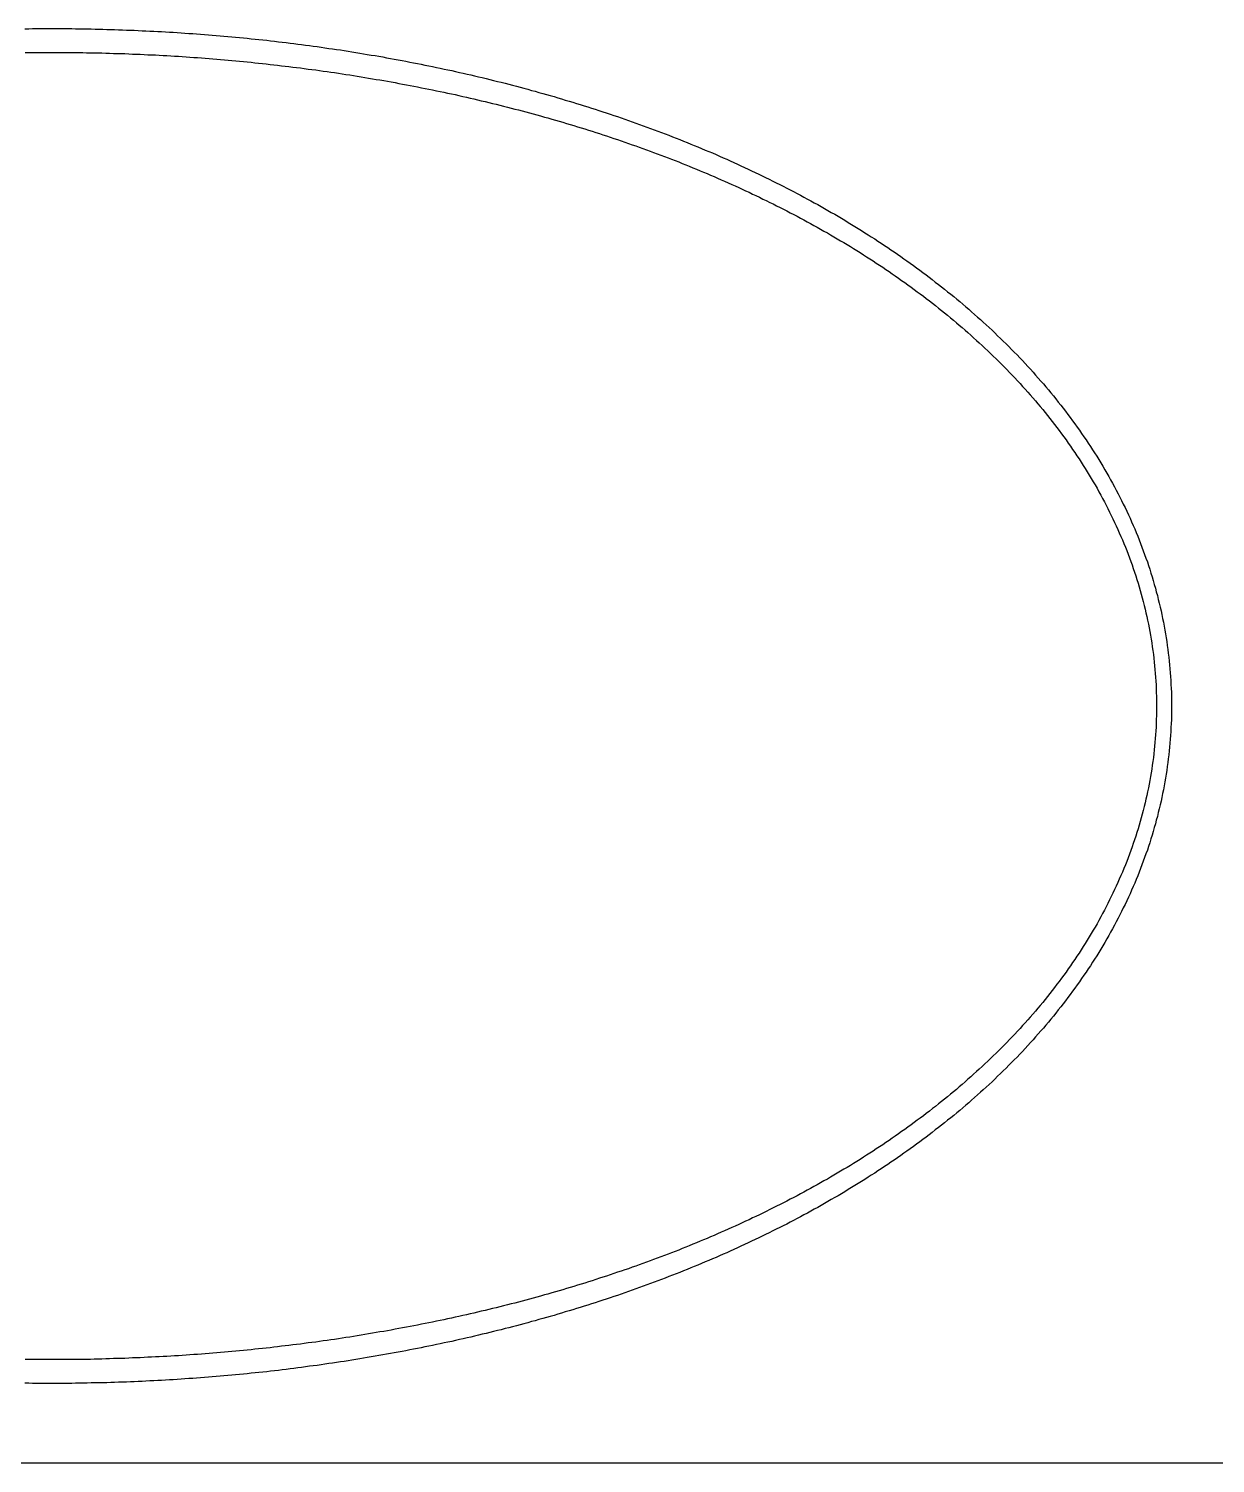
# Model space of a CAD drawing. Header units: millimetres. Extents: x 2213 to 82676, y 1050 to 28650.
# Drawn here: x 32483.15 to 32492, y 3425.64 to 3436.33 of the extents above; entities that cross this region are included whole.
import ezdxf

# ---------------------------------------------------------------- set-up
doc = ezdxf.new("R2010")
doc.units = ezdxf.units.MM
doc.header["$LTSCALE"] = 200
doc.linetypes.add('DASHED', pattern=[0.75, 0.5, -0.25])
doc.layers.add('A-FIX', color=5, linetype='Continuous')

# ---------------------------------------------------------------- blocks, each defined once
blk = doc.blocks.new('대변기 정면도')
at = {"linetype": 'Continuous'}
blk.add_line((14963.063, 31238.433), (15004.861, 31238.433), dxfattribs=at)
at = {"linetype": 'DASHED'}
for points in [[(14983.962, 31249.129), (14983.933, 31249.129), (14983.904, 31249.129), (14983.874, 31249.129), (14983.845, 31249.129), (14983.816, 31249.129), (14983.787, 31249.128), (14983.758, 31249.128), (14983.729, 31249.128), (14983.7, 31249.127), (14983.67, 31249.127), (14983.641, 31249.126), (14983.612, 31249.125), (14983.583, 31249.125), (14983.554, 31249.124), (14983.525, 31249.123), (14983.496, 31249.122), (14983.467, 31249.121), (14983.437, 31249.12), (14983.408, 31249.119), (14983.379, 31249.118), (14983.35, 31249.117), (14983.321, 31249.115), (14983.292, 31249.114), (14983.263, 31249.113), (14983.234, 31249.111), (14983.205, 31249.11), (14983.175, 31249.108), (14983.146, 31249.107), (14983.117, 31249.105), (14983.088, 31249.103), (14983.059, 31249.102), (14983.03, 31249.1), (14983.001, 31249.098), (14982.972, 31249.096), (14982.943, 31249.094), (14982.914, 31249.092), (14982.885, 31249.09), (14982.855, 31249.088), (14982.826, 31249.085), (14982.797, 31249.083), (14982.768, 31249.081), (14982.739, 31249.078), (14982.71, 31249.076), (14982.681, 31249.073), (14982.652, 31249.071), (14982.623, 31249.068), (14982.594, 31249.065), (14982.565, 31249.063), (14982.536, 31249.06), (14982.507, 31249.057), (14982.478, 31249.054), (14982.449, 31249.051), (14982.42, 31249.048), (14982.391, 31249.045), (14982.362, 31249.042), (14982.333, 31249.038), (14982.304, 31249.035), (14982.275, 31249.032), (14982.246, 31249.028), (14982.217, 31249.025), (14982.188, 31249.021), (14982.16, 31249.018), (14982.131, 31249.014), (14982.102, 31249.01), (14982.073, 31249.006), (14982.044, 31249.003), (14982.015, 31248.999), (14981.986, 31248.995), (14981.957, 31248.991), (14981.928, 31248.987), (14981.9, 31248.982), (14981.871, 31248.978), (14981.842, 31248.974), (14981.813, 31248.97), (14981.784, 31248.965), (14981.756, 31248.961), (14981.727, 31248.956), (14981.698, 31248.952), (14981.669, 31248.947), (14981.64, 31248.942), (14981.612, 31248.937), (14981.583, 31248.932), (14981.554, 31248.928), (14981.525, 31248.923), (14981.497, 31248.918), (14981.468, 31248.912), (14981.439, 31248.907), (14981.411, 31248.902), (14981.382, 31248.897), (14981.353, 31248.891), (14981.325, 31248.886), (14981.296, 31248.88), (14981.268, 31248.875), (14981.239, 31248.869), (14981.21, 31248.864), (14981.182, 31248.858), (14981.153, 31248.852), (14981.125, 31248.846), (14981.096, 31248.84), (14981.068, 31248.834), (14981.039, 31248.828), (14981.011, 31248.822), (14980.982, 31248.816), (14980.954, 31248.809), (14980.925, 31248.803), (14980.897, 31248.797), (14980.868, 31248.79), (14980.84, 31248.784), (14980.812, 31248.777), (14980.783, 31248.77), (14980.755, 31248.764), (14980.727, 31248.757), (14980.698, 31248.75), (14980.67, 31248.743), (14980.642, 31248.736), (14980.613, 31248.729), (14980.585, 31248.722), (14980.557, 31248.714), (14980.529, 31248.707), (14980.5, 31248.7), (14980.472, 31248.692), (14980.444, 31248.685), (14980.416, 31248.677), (14980.388, 31248.669), (14980.36, 31248.662), (14980.332, 31248.654), (14980.304, 31248.646), (14980.276, 31248.638), (14980.248, 31248.63), (14980.22, 31248.622), (14980.192, 31248.614), (14980.164, 31248.605), (14980.136, 31248.597), (14980.108, 31248.589), (14980.08, 31248.58), (14980.052, 31248.572), (14980.024, 31248.563), (14979.996, 31248.554), (14979.968, 31248.546), (14979.941, 31248.537), (14979.913, 31248.528), (14979.885, 31248.519), (14979.857, 31248.51), (14979.83, 31248.501), (14979.802, 31248.492), (14979.774, 31248.482), (14979.747, 31248.473), (14979.719, 31248.463), (14979.692, 31248.454), (14979.664, 31248.444), (14979.637, 31248.435), (14979.609, 31248.425), (14979.582, 31248.415), (14979.554, 31248.405), (14979.527, 31248.395), (14979.5, 31248.385), (14979.472, 31248.375), (14979.445, 31248.365), (14979.418, 31248.354), (14979.39, 31248.344), (14979.363, 31248.334), (14979.336, 31248.323), (14979.309, 31248.312), (14979.282, 31248.302), (14979.255, 31248.291), (14979.228, 31248.28), (14979.201, 31248.269), (14979.174, 31248.258), (14979.147, 31248.247), (14979.12, 31248.236), (14979.093, 31248.224), (14979.066, 31248.213), (14979.039, 31248.202), (14979.012, 31248.19), (14978.986, 31248.178), (14978.959, 31248.167), (14978.932, 31248.155), (14978.906, 31248.143), (14978.879, 31248.131), (14978.853, 31248.119), (14978.826, 31248.107), (14978.8, 31248.095), (14978.773, 31248.082), (14978.747, 31248.07), (14978.72, 31248.057), (14978.694, 31248.045), (14978.668, 31248.032), (14978.642, 31248.019), (14978.616, 31248.006), (14978.589, 31247.993), (14978.563, 31247.98), (14978.537, 31247.967), (14978.511, 31247.954), (14978.485, 31247.941), (14978.459, 31247.927), (14978.434, 31247.914), (14978.408, 31247.9), (14978.382, 31247.887), (14978.356, 31247.873), (14978.331, 31247.859), (14978.305, 31247.845), (14978.279, 31247.831), (14978.254, 31247.817), (14978.229, 31247.803), (14978.203, 31247.788), (14978.178, 31247.774), (14978.153, 31247.759), (14978.127, 31247.745), (14978.102, 31247.73), (14978.077, 31247.715), (14978.052, 31247.7), (14978.027, 31247.685), (14978.002, 31247.67), (14977.977, 31247.655), (14977.952, 31247.639), (14977.928, 31247.624), (14977.903, 31247.608), (14977.878, 31247.593), (14977.854, 31247.577), (14977.829, 31247.561), (14977.805, 31247.545), (14977.78, 31247.529), (14977.756, 31247.513), (14977.732, 31247.497), (14977.708, 31247.481), (14977.683, 31247.464), (14977.659, 31247.447), (14977.635, 31247.431), (14977.612, 31247.414), (14977.588, 31247.397), (14977.564, 31247.38), (14977.54, 31247.363), (14977.517, 31247.346), (14977.493, 31247.329), (14977.47, 31247.311), (14977.446, 31247.294), (14977.423, 31247.276), (14977.4, 31247.258), (14977.377, 31247.24), (14977.354, 31247.222), (14977.331, 31247.204), (14977.308, 31247.186), (14977.285, 31247.168), (14977.262, 31247.15), (14977.24, 31247.131), (14977.217, 31247.112), (14977.195, 31247.094), (14977.172, 31247.075), (14977.15, 31247.056), (14977.128, 31247.037), (14977.106, 31247.018), (14977.084, 31246.998), (14977.062, 31246.979), (14977.04, 31246.96), (14977.019, 31246.94), (14976.997, 31246.92), (14976.976, 31246.9), (14976.954, 31246.881), (14976.933, 31246.86), (14976.912, 31246.84), (14976.891, 31246.82), (14976.87, 31246.8), (14976.849, 31246.779), (14976.829, 31246.759), (14976.808, 31246.738), (14976.788, 31246.717), (14976.767, 31246.696), (14976.747, 31246.675), (14976.727, 31246.654), (14976.707, 31246.633), (14976.687, 31246.611), (14976.668, 31246.59), (14976.648, 31246.568), (14976.629, 31246.546), (14976.609, 31246.524), (14976.59, 31246.502), (14976.571, 31246.48), (14976.552, 31246.458), (14976.533, 31246.436), (14976.515, 31246.413), (14976.496, 31246.391), (14976.478, 31246.368), (14976.46, 31246.345), (14976.442, 31246.323), (14976.424, 31246.3), (14976.406, 31246.276), (14976.388, 31246.253), (14976.371, 31246.23), (14976.353, 31246.206), (14976.336, 31246.183), (14976.319, 31246.159), (14976.302, 31246.135), (14976.286, 31246.111), (14976.269, 31246.087), (14976.253, 31246.063), (14976.237, 31246.039), (14976.221, 31246.015), (14976.205, 31245.99), (14976.189, 31245.966), (14976.173, 31245.941), (14976.158, 31245.916), (14976.143, 31245.891), (14976.128, 31245.866), (14976.113, 31245.841), (14976.098, 31245.816), (14976.084, 31245.791), (14976.07, 31245.765), (14976.055, 31245.74), (14976.042, 31245.714), (14976.028, 31245.688), (14976.014, 31245.662), (14976.001, 31245.637), (14975.988, 31245.61), (14975.975, 31245.584), (14975.962, 31245.558), (14975.95, 31245.532), (14975.937, 31245.505), (14975.925, 31245.479), (14975.913, 31245.452), (14975.902, 31245.425), (14975.89, 31245.399), (14975.879, 31245.372), (14975.868, 31245.345), (14975.857, 31245.318), (14975.846, 31245.29), (14975.836, 31245.263), (14975.826, 31245.236), (14975.816, 31245.208), (14975.806, 31245.181), (14975.796, 31245.153), (14975.787, 31245.126), (14975.778, 31245.098), (14975.769, 31245.07), (14975.761, 31245.042), (14975.752, 31245.014), (14975.744, 31244.986), (14975.736, 31244.958), (14975.729, 31244.93), (14975.721, 31244.902), (14975.714, 31244.874), (14975.707, 31244.845), (14975.7, 31244.817), (14975.694, 31244.788), (14975.688, 31244.76), (14975.682, 31244.731), (14975.676, 31244.703), (14975.671, 31244.674), (14975.665, 31244.645), (14975.661, 31244.617), (14975.656, 31244.588), (14975.651, 31244.559), (14975.647, 31244.53), (14975.643, 31244.501), (14975.64, 31244.472), (14975.636, 31244.443), (14975.633, 31244.414), (14975.63, 31244.385), (14975.628, 31244.356), (14975.625, 31244.327), (14975.623, 31244.298), (14975.621, 31244.269), (14975.62, 31244.24), (14975.618, 31244.21), (14975.617, 31244.181), (14975.617, 31244.152), (14975.616, 31244.123), (14975.616, 31244.094), (14975.616, 31244.064), (14975.616, 31244.035), (14975.617, 31244.006), (14975.617, 31243.977), (14975.618, 31243.948), (14975.62, 31243.919), (14975.621, 31243.889), (14975.623, 31243.86), (14975.625, 31243.831), (14975.628, 31243.802), (14975.63, 31243.773), (14975.633, 31243.744), (14975.636, 31243.715), (14975.64, 31243.686), (14975.643, 31243.657), (14975.647, 31243.628), (14975.651, 31243.599), (14975.656, 31243.57), (14975.661, 31243.542), (14975.665, 31243.513), (14975.671, 31243.484), (14975.676, 31243.455), (14975.682, 31243.427), (14975.688, 31243.398), (14975.694, 31243.37), (14975.7, 31243.341), (14975.707, 31243.313), (14975.714, 31243.285), (14975.721, 31243.256), (14975.729, 31243.228), (14975.736, 31243.2), (14975.744, 31243.172), (14975.752, 31243.144), (14975.761, 31243.116), (14975.769, 31243.088), (14975.778, 31243.06), (14975.787, 31243.032), (14975.796, 31243.005), (14975.806, 31242.977), (14975.816, 31242.95), (14975.826, 31242.922), (14975.836, 31242.895), (14975.846, 31242.868), (14975.857, 31242.84), (14975.868, 31242.813), (14975.879, 31242.786), (14975.89, 31242.759), (14975.902, 31242.733), (14975.913, 31242.706), (14975.925, 31242.679), (14975.937, 31242.653), (14975.95, 31242.626), (14975.962, 31242.6), (14975.975, 31242.574), (14975.988, 31242.548), (14976.001, 31242.522), (14976.014, 31242.496), (14976.028, 31242.47), (14976.042, 31242.444), (14976.055, 31242.418), (14976.07, 31242.393), (14976.084, 31242.367), (14976.098, 31242.342), (14976.113, 31242.317), (14976.128, 31242.292), (14976.143, 31242.267), (14976.158, 31242.242), (14976.173, 31242.217), (14976.189, 31242.192), (14976.205, 31242.168), (14976.221, 31242.143), (14976.237, 31242.119), (14976.253, 31242.095), (14976.269, 31242.071), (14976.286, 31242.047), (14976.302, 31242.023), (14976.319, 31241.999), (14976.336, 31241.975), (14976.353, 31241.952), (14976.371, 31241.928), (14976.388, 31241.905), (14976.406, 31241.882), (14976.424, 31241.859), (14976.442, 31241.836), (14976.46, 31241.813), (14976.478, 31241.79), (14976.496, 31241.767), (14976.515, 31241.745), (14976.533, 31241.722), (14976.552, 31241.7), (14976.571, 31241.678), (14976.59, 31241.656), (14976.609, 31241.634), (14976.629, 31241.612), (14976.648, 31241.59), (14976.668, 31241.569), (14976.687, 31241.547), (14976.707, 31241.526), (14976.727, 31241.504), (14976.747, 31241.483), (14976.767, 31241.462), (14976.788, 31241.441), (14976.808, 31241.42), (14976.829, 31241.4), (14976.849, 31241.379), (14976.87, 31241.358), (14976.891, 31241.338), (14976.912, 31241.318), (14976.933, 31241.298), (14976.954, 31241.278), (14976.976, 31241.258), (14976.997, 31241.238), (14977.019, 31241.218), (14977.04, 31241.199), (14977.062, 31241.179), (14977.084, 31241.16), (14977.106, 31241.14), (14977.128, 31241.121), (14977.15, 31241.102), (14977.172, 31241.083), (14977.195, 31241.064), (14977.217, 31241.046), (14977.24, 31241.027), (14977.262, 31241.009), (14977.285, 31240.99), (14977.308, 31240.972), (14977.331, 31240.954), (14977.354, 31240.936), (14977.377, 31240.918), (14977.4, 31240.9), (14977.423, 31240.882), (14977.446, 31240.864), (14977.47, 31240.847), (14977.493, 31240.83), (14977.517, 31240.812), (14977.54, 31240.795), (14977.564, 31240.778), (14977.588, 31240.761), (14977.612, 31240.744), (14977.635, 31240.727), (14977.659, 31240.711), (14977.683, 31240.694), (14977.708, 31240.678), (14977.732, 31240.661), (14977.756, 31240.645), (14977.78, 31240.629), (14977.805, 31240.613), (14977.829, 31240.597), (14977.854, 31240.581), (14977.878, 31240.565), (14977.903, 31240.55), (14977.928, 31240.534), (14977.952, 31240.519), (14977.977, 31240.503), (14978.002, 31240.488), (14978.027, 31240.473), (14978.052, 31240.458), (14978.077, 31240.443), (14978.102, 31240.428), (14978.127, 31240.414), (14978.153, 31240.399), (14978.178, 31240.384), (14978.203, 31240.37), (14978.229, 31240.356), (14978.254, 31240.341), (14978.279, 31240.327), (14978.305, 31240.313), (14978.331, 31240.299), (14978.356, 31240.285), (14978.382, 31240.271), (14978.408, 31240.258), (14978.434, 31240.244), (14978.459, 31240.231), (14978.485, 31240.217), (14978.511, 31240.204), (14978.537, 31240.191), (14978.563, 31240.178), (14978.589, 31240.165), (14978.616, 31240.152), (14978.642, 31240.139), (14978.668, 31240.126), (14978.694, 31240.113), (14978.72, 31240.101), (14978.747, 31240.088), (14978.773, 31240.076), (14978.8, 31240.064), (14978.826, 31240.051), (14978.853, 31240.039), (14978.879, 31240.027), (14978.906, 31240.015), (14978.932, 31240.003), (14978.959, 31239.991), (14978.986, 31239.98), (14979.012, 31239.968), (14979.039, 31239.957), (14979.066, 31239.945), (14979.093, 31239.934), (14979.12, 31239.922), (14979.147, 31239.911), (14979.174, 31239.9), (14979.201, 31239.889), (14979.228, 31239.878), (14979.255, 31239.867), (14979.282, 31239.856), (14979.309, 31239.846), (14979.336, 31239.835), (14979.363, 31239.825), (14979.39, 31239.814), (14979.418, 31239.804), (14979.445, 31239.793), (14979.472, 31239.783), (14979.5, 31239.773), (14979.527, 31239.763), (14979.554, 31239.753), (14979.582, 31239.743), (14979.609, 31239.733), (14979.637, 31239.723), (14979.664, 31239.714), (14979.692, 31239.704), (14979.719, 31239.695), (14979.747, 31239.685), (14979.774, 31239.676), (14979.802, 31239.667), (14979.83, 31239.657), (14979.857, 31239.648), (14979.885, 31239.639), (14979.913, 31239.63), (14979.941, 31239.621), (14979.968, 31239.612), (14979.996, 31239.604), (14980.024, 31239.595), (14980.052, 31239.586), (14980.08, 31239.578), (14980.108, 31239.569), (14980.136, 31239.561), (14980.164, 31239.553), (14980.192, 31239.544), (14980.22, 31239.536), (14980.248, 31239.528), (14980.276, 31239.52), (14980.304, 31239.512), (14980.332, 31239.504), (14980.36, 31239.496), (14980.388, 31239.489), (14980.416, 31239.481), (14980.444, 31239.473), (14980.472, 31239.466), (14980.5, 31239.458), (14980.529, 31239.451), (14980.557, 31239.444), (14980.585, 31239.437), (14980.613, 31239.429), (14980.642, 31239.422), (14980.67, 31239.415), (14980.698, 31239.408), (14980.727, 31239.401), (14980.755, 31239.395), (14980.783, 31239.388), (14980.812, 31239.381), (14980.84, 31239.374), (14980.868, 31239.368), (14980.897, 31239.361), (14980.925, 31239.355), (14980.954, 31239.349), (14980.982, 31239.342), (14981.011, 31239.336), (14981.039, 31239.33), (14981.068, 31239.324), (14981.096, 31239.318), (14981.125, 31239.312), (14981.153, 31239.306), (14981.182, 31239.3), (14981.21, 31239.295), (14981.239, 31239.289), (14981.268, 31239.283), (14981.296, 31239.278), (14981.325, 31239.272), (14981.353, 31239.267), (14981.382, 31239.261), (14981.411, 31239.256), (14981.439, 31239.251), (14981.468, 31239.246), (14981.497, 31239.241), (14981.525, 31239.236), (14981.554, 31239.231), (14981.583, 31239.226), (14981.612, 31239.221), (14981.64, 31239.216), (14981.669, 31239.211), (14981.698, 31239.207), (14981.727, 31239.202), (14981.756, 31239.197), (14981.784, 31239.193), (14981.813, 31239.189), (14981.842, 31239.184), (14981.871, 31239.18), (14981.9, 31239.176), (14981.928, 31239.172), (14981.957, 31239.167), (14981.986, 31239.163), (14982.015, 31239.159), (14982.044, 31239.156), (14982.073, 31239.152), (14982.102, 31239.148), (14982.131, 31239.144), (14982.16, 31239.14), (14982.188, 31239.137), (14982.217, 31239.133), (14982.246, 31239.13), (14982.275, 31239.126), (14982.304, 31239.123), (14982.333, 31239.12), (14982.362, 31239.116), (14982.391, 31239.113), (14982.42, 31239.11), (14982.449, 31239.107), (14982.478, 31239.104), (14982.507, 31239.101), (14982.536, 31239.098), (14982.565, 31239.095), (14982.594, 31239.093), (14982.623, 31239.09), (14982.652, 31239.087), (14982.681, 31239.085), (14982.71, 31239.082), (14982.739, 31239.08), (14982.768, 31239.077), (14982.797, 31239.075), (14982.826, 31239.073), (14982.855, 31239.07), (14982.885, 31239.068), (14982.914, 31239.066), (14982.943, 31239.064), (14982.972, 31239.062), (14983.001, 31239.06), (14983.03, 31239.058), (14983.059, 31239.056), (14983.088, 31239.055), (14983.117, 31239.053), (14983.146, 31239.051), (14983.175, 31239.05), (14983.205, 31239.048), (14983.234, 31239.047), (14983.263, 31239.045), (14983.292, 31239.044), (14983.321, 31239.043), (14983.35, 31239.041), (14983.379, 31239.04), (14983.408, 31239.039), (14983.437, 31239.038), (14983.467, 31239.037), (14983.496, 31239.036), (14983.525, 31239.035), (14983.554, 31239.034), (14983.583, 31239.034), (14983.612, 31239.033), (14983.641, 31239.032), (14983.67, 31239.032), (14983.7, 31239.031), (14983.729, 31239.031), (14983.758, 31239.03), (14983.787, 31239.03), (14983.816, 31239.029), (14983.845, 31239.029), (14983.874, 31239.029), (14983.904, 31239.029), (14983.933, 31239.029), (14983.962, 31239.029)], [(14983.962, 31239.029), (14983.991, 31239.029), (14984.02, 31239.029), (14984.049, 31239.029), (14984.078, 31239.029), (14984.108, 31239.029), (14984.137, 31239.03), (14984.166, 31239.03)], [(14984.166, 31249.128), (14984.137, 31249.128), (14984.108, 31249.129), (14984.078, 31249.129), (14984.049, 31249.129), (14984.02, 31249.129), (14983.991, 31249.129), (14983.962, 31249.129)], [(14983.962, 31248.952), (14983.933, 31248.952), (14983.905, 31248.952), (14983.876, 31248.952), (14983.848, 31248.952), (14983.819, 31248.952), (14983.791, 31248.951), (14983.762, 31248.951), (14983.733, 31248.951), (14983.705, 31248.95), (14983.676, 31248.95), (14983.648, 31248.949), (14983.619, 31248.949), (14983.591, 31248.948), (14983.562, 31248.947), (14983.534, 31248.946), (14983.505, 31248.945), (14983.477, 31248.945), (14983.448, 31248.944), (14983.419, 31248.943), (14983.391, 31248.942), (14983.362, 31248.94), (14983.334, 31248.939), (14983.305, 31248.938), (14983.277, 31248.937), (14983.248, 31248.935), (14983.22, 31248.934), (14983.191, 31248.933), (14983.163, 31248.931), (14983.134, 31248.929), (14983.106, 31248.928), (14983.077, 31248.926), (14983.049, 31248.924), (14983.02, 31248.923), (14982.992, 31248.921), (14982.963, 31248.919), (14982.935, 31248.917), (14982.906, 31248.915), (14982.878, 31248.913), (14982.849, 31248.911), (14982.821, 31248.909), (14982.792, 31248.906), (14982.764, 31248.904), (14982.735, 31248.902), (14982.707, 31248.899), (14982.678, 31248.897), (14982.65, 31248.894), (14982.621, 31248.892), (14982.593, 31248.889), (14982.565, 31248.886), (14982.536, 31248.884), (14982.508, 31248.881), (14982.479, 31248.878), (14982.451, 31248.875), (14982.423, 31248.872), (14982.394, 31248.869), (14982.366, 31248.866), (14982.337, 31248.863), (14982.309, 31248.86), (14982.281, 31248.857), (14982.252, 31248.853), (14982.224, 31248.85), (14982.196, 31248.846), (14982.167, 31248.843), (14982.139, 31248.839), (14982.11, 31248.836), (14982.082, 31248.832), (14982.054, 31248.828), (14982.026, 31248.825), (14981.997, 31248.821), (14981.969, 31248.817), (14981.941, 31248.813), (14981.912, 31248.809), (14981.884, 31248.805), (14981.856, 31248.801), (14981.828, 31248.797), (14981.799, 31248.792), (14981.771, 31248.788), (14981.743, 31248.784), (14981.715, 31248.779), (14981.687, 31248.775), (14981.658, 31248.77), (14981.63, 31248.766), (14981.602, 31248.761), (14981.574, 31248.756), (14981.546, 31248.751), (14981.518, 31248.747), (14981.489, 31248.742), (14981.461, 31248.737), (14981.433, 31248.732), (14981.405, 31248.727), (14981.377, 31248.721), (14981.349, 31248.716), (14981.321, 31248.711), (14981.293, 31248.706), (14981.265, 31248.7), (14981.237, 31248.695), (14981.209, 31248.689), (14981.181, 31248.684), (14981.153, 31248.678), (14981.125, 31248.672), (14981.097, 31248.666), (14981.069, 31248.661), (14981.041, 31248.655), (14981.013, 31248.649), (14980.985, 31248.643), (14980.957, 31248.637), (14980.929, 31248.63), (14980.901, 31248.624), (14980.873, 31248.618), (14980.846, 31248.612), (14980.818, 31248.605), (14980.79, 31248.599), (14980.762, 31248.592), (14980.734, 31248.585), (14980.707, 31248.579), (14980.679, 31248.572), (14980.651, 31248.565), (14980.623, 31248.558), (14980.596, 31248.551), (14980.568, 31248.544), (14980.54, 31248.537), (14980.513, 31248.53), (14980.485, 31248.523), (14980.457, 31248.516), (14980.43, 31248.508), (14980.402, 31248.501), (14980.375, 31248.493), (14980.347, 31248.486), (14980.32, 31248.478), (14980.292, 31248.47), (14980.265, 31248.463), (14980.237, 31248.455), (14980.21, 31248.447), (14980.182, 31248.439), (14980.155, 31248.431), (14980.127, 31248.423), (14980.1, 31248.415), (14980.073, 31248.406), (14980.045, 31248.398), (14980.018, 31248.39), (14979.991, 31248.381), (14979.964, 31248.373), (14979.936, 31248.364), (14979.909, 31248.355), (14979.882, 31248.347), (14979.855, 31248.338), (14979.828, 31248.329), (14979.801, 31248.32), (14979.773, 31248.311), (14979.746, 31248.302), (14979.719, 31248.292), (14979.692, 31248.283), (14979.665, 31248.274), (14979.638, 31248.264), (14979.611, 31248.255), (14979.584, 31248.245), (14979.558, 31248.236), (14979.531, 31248.226), (14979.504, 31248.216), (14979.477, 31248.206), (14979.45, 31248.196), (14979.424, 31248.186), (14979.397, 31248.176), (14979.37, 31248.166), (14979.344, 31248.155), (14979.317, 31248.145), (14979.29, 31248.135), (14979.264, 31248.124), (14979.237, 31248.114), (14979.211, 31248.103), (14979.184, 31248.092), (14979.158, 31248.081), (14979.131, 31248.07), (14979.105, 31248.059), (14979.079, 31248.048), (14979.052, 31248.037), (14979.026, 31248.026), (14979, 31248.014), (14978.974, 31248.003), (14978.948, 31247.992), (14978.922, 31247.98), (14978.895, 31247.968), (14978.869, 31247.957), (14978.843, 31247.945), (14978.817, 31247.933), (14978.792, 31247.921), (14978.766, 31247.909), (14978.74, 31247.896), (14978.714, 31247.884), (14978.688, 31247.872), (14978.662, 31247.859), (14978.637, 31247.847), (14978.611, 31247.834), (14978.586, 31247.822), (14978.56, 31247.809), (14978.534, 31247.796), (14978.509, 31247.783), (14978.484, 31247.77), (14978.458, 31247.757), (14978.433, 31247.743), (14978.408, 31247.73), (14978.382, 31247.717), (14978.357, 31247.703), (14978.332, 31247.69), (14978.307, 31247.676), (14978.282, 31247.662), (14978.257, 31247.648), (14978.232, 31247.634), (14978.207, 31247.62), (14978.182, 31247.606), (14978.158, 31247.592), (14978.133, 31247.577), (14978.108, 31247.563), (14978.084, 31247.548), (14978.059, 31247.534), (14978.035, 31247.519), (14978.01, 31247.504), (14977.986, 31247.489), (14977.962, 31247.474), (14977.937, 31247.459), (14977.913, 31247.443), (14977.889, 31247.428), (14977.865, 31247.413), (14977.841, 31247.397), (14977.817, 31247.381), (14977.793, 31247.366), (14977.769, 31247.35), (14977.746, 31247.334), (14977.722, 31247.318), (14977.698, 31247.302), (14977.675, 31247.285), (14977.651, 31247.269), (14977.628, 31247.252), (14977.605, 31247.236), (14977.581, 31247.219), (14977.558, 31247.202), (14977.535, 31247.185), (14977.512, 31247.168), (14977.489, 31247.151), (14977.466, 31247.134), (14977.444, 31247.117), (14977.421, 31247.099), (14977.398, 31247.082), (14977.376, 31247.064), (14977.353, 31247.046), (14977.331, 31247.028), (14977.309, 31247.01), (14977.286, 31246.992), (14977.264, 31246.974), (14977.242, 31246.956), (14977.22, 31246.937), (14977.199, 31246.919), (14977.177, 31246.9), (14977.155, 31246.881), (14977.134, 31246.863), (14977.112, 31246.844), (14977.091, 31246.824), (14977.07, 31246.805), (14977.049, 31246.786), (14977.028, 31246.767), (14977.007, 31246.747), (14976.986, 31246.727), (14976.965, 31246.708), (14976.945, 31246.688), (14976.924, 31246.668), (14976.904, 31246.648), (14976.884, 31246.628), (14976.863, 31246.607), (14976.843, 31246.587), (14976.824, 31246.566), (14976.804, 31246.546), (14976.784, 31246.525), (14976.765, 31246.504), (14976.745, 31246.483), (14976.726, 31246.462), (14976.707, 31246.441), (14976.688, 31246.419), (14976.669, 31246.398), (14976.65, 31246.376), (14976.631, 31246.355), (14976.613, 31246.333), (14976.595, 31246.311), (14976.576, 31246.289), (14976.558, 31246.267), (14976.54, 31246.245), (14976.523, 31246.222), (14976.505, 31246.2), (14976.487, 31246.177), (14976.47, 31246.155), (14976.453, 31246.132), (14976.436, 31246.109), (14976.419, 31246.086), (14976.402, 31246.063), (14976.386, 31246.039), (14976.369, 31246.016), (14976.353, 31245.992), (14976.337, 31245.969), (14976.321, 31245.945), (14976.305, 31245.921), (14976.29, 31245.897), (14976.274, 31245.873), (14976.259, 31245.849), (14976.244, 31245.825), (14976.229, 31245.8), (14976.214, 31245.776), (14976.2, 31245.751), (14976.185, 31245.727), (14976.171, 31245.702), (14976.157, 31245.677), (14976.143, 31245.652), (14976.13, 31245.627), (14976.116, 31245.601), (14976.103, 31245.576), (14976.09, 31245.551), (14976.077, 31245.525), (14976.065, 31245.5), (14976.052, 31245.474), (14976.04, 31245.448), (14976.028, 31245.422), (14976.016, 31245.396), (14976.005, 31245.37), (14975.993, 31245.344), (14975.982, 31245.317), (14975.971, 31245.291), (14975.96, 31245.264), (14975.95, 31245.238), (14975.939, 31245.211), (14975.929, 31245.184), (14975.92, 31245.157), (14975.91, 31245.131), (14975.901, 31245.104), (14975.891, 31245.076), (14975.882, 31245.049), (14975.874, 31245.022), (14975.865, 31244.995), (14975.857, 31244.967), (14975.849, 31244.94), (14975.841, 31244.912), (14975.834, 31244.885), (14975.827, 31244.857), (14975.82, 31244.829), (14975.813, 31244.802), (14975.806, 31244.774), (14975.8, 31244.746), (14975.794, 31244.718), (14975.788, 31244.69), (14975.783, 31244.662), (14975.777, 31244.634), (14975.772, 31244.606), (14975.768, 31244.577), (14975.763, 31244.549), (14975.759, 31244.521), (14975.755, 31244.493), (14975.751, 31244.464), (14975.748, 31244.436), (14975.745, 31244.407), (14975.742, 31244.379), (14975.739, 31244.35), (14975.737, 31244.322), (14975.735, 31244.293), (14975.733, 31244.265), (14975.731, 31244.236), (14975.73, 31244.208), (14975.729, 31244.179), (14975.728, 31244.151), (14975.727, 31244.122), (14975.727, 31244.093), (14975.727, 31244.065), (14975.727, 31244.036), (14975.728, 31244.008), (14975.729, 31243.979), (14975.73, 31243.95), (14975.731, 31243.922), (14975.733, 31243.893), (14975.735, 31243.865), (14975.737, 31243.836), (14975.739, 31243.808), (14975.742, 31243.779), (14975.745, 31243.751), (14975.748, 31243.722), (14975.751, 31243.694), (14975.755, 31243.666), (14975.759, 31243.637), (14975.763, 31243.609), (14975.768, 31243.581), (14975.772, 31243.553), (14975.777, 31243.524), (14975.783, 31243.496), (14975.788, 31243.468), (14975.794, 31243.44), (14975.8, 31243.412), (14975.806, 31243.384), (14975.813, 31243.356), (14975.82, 31243.329), (14975.827, 31243.301), (14975.834, 31243.273), (14975.841, 31243.246), (14975.849, 31243.218), (14975.857, 31243.191), (14975.865, 31243.163), (14975.874, 31243.136), (14975.882, 31243.109), (14975.891, 31243.082), (14975.901, 31243.055), (14975.91, 31243.028), (14975.92, 31243.001), (14975.929, 31242.974), (14975.939, 31242.947), (14975.95, 31242.92), (14975.96, 31242.894), (14975.971, 31242.867), (14975.982, 31242.841), (14975.993, 31242.815), (14976.005, 31242.788), (14976.016, 31242.762), (14976.028, 31242.736), (14976.04, 31242.71), (14976.052, 31242.684), (14976.065, 31242.659), (14976.077, 31242.633), (14976.09, 31242.607), (14976.103, 31242.582), (14976.116, 31242.557), (14976.13, 31242.531), (14976.143, 31242.506), (14976.157, 31242.481), (14976.171, 31242.456), (14976.185, 31242.431), (14976.2, 31242.407), (14976.214, 31242.382), (14976.229, 31242.358), (14976.244, 31242.333), (14976.259, 31242.309), (14976.274, 31242.285), (14976.29, 31242.261), (14976.305, 31242.237), (14976.321, 31242.213), (14976.337, 31242.189), (14976.353, 31242.166), (14976.369, 31242.142), (14976.386, 31242.119), (14976.402, 31242.095), (14976.419, 31242.072), (14976.436, 31242.049), (14976.453, 31242.026), (14976.47, 31242.004), (14976.487, 31241.981), (14976.505, 31241.958), (14976.523, 31241.936), (14976.54, 31241.913), (14976.558, 31241.891), (14976.576, 31241.869), (14976.595, 31241.847), (14976.613, 31241.825), (14976.631, 31241.803), (14976.65, 31241.782), (14976.669, 31241.76), (14976.688, 31241.739), (14976.707, 31241.717), (14976.726, 31241.696), (14976.745, 31241.675), (14976.765, 31241.654), (14976.784, 31241.633), (14976.804, 31241.612), (14976.824, 31241.592), (14976.843, 31241.571), (14976.863, 31241.551), (14976.884, 31241.531), (14976.904, 31241.51), (14976.924, 31241.49), (14976.945, 31241.47), (14976.965, 31241.45), (14976.986, 31241.431), (14977.007, 31241.411), (14977.028, 31241.392), (14977.049, 31241.372), (14977.07, 31241.353), (14977.091, 31241.334), (14977.112, 31241.315), (14977.134, 31241.296), (14977.155, 31241.277), (14977.177, 31241.258), (14977.199, 31241.239), (14977.22, 31241.221), (14977.242, 31241.202), (14977.264, 31241.184), (14977.286, 31241.166), (14977.309, 31241.148), (14977.331, 31241.13), (14977.353, 31241.112), (14977.376, 31241.094), (14977.398, 31241.077), (14977.421, 31241.059), (14977.444, 31241.042), (14977.466, 31241.024), (14977.489, 31241.007), (14977.512, 31240.99), (14977.535, 31240.973), (14977.558, 31240.956), (14977.581, 31240.939), (14977.605, 31240.922), (14977.628, 31240.906), (14977.651, 31240.889), (14977.675, 31240.873), (14977.698, 31240.857), (14977.722, 31240.84), (14977.746, 31240.824), (14977.769, 31240.808), (14977.793, 31240.793), (14977.817, 31240.777), (14977.841, 31240.761), (14977.865, 31240.746), (14977.889, 31240.73), (14977.913, 31240.715), (14977.937, 31240.699), (14977.962, 31240.684), (14977.986, 31240.669), (14978.01, 31240.654), (14978.035, 31240.639), (14978.059, 31240.625), (14978.084, 31240.61), (14978.108, 31240.595), (14978.133, 31240.581), (14978.158, 31240.567), (14978.182, 31240.552), (14978.207, 31240.538), (14978.232, 31240.524), (14978.257, 31240.51), (14978.282, 31240.496), (14978.307, 31240.482), (14978.332, 31240.469), (14978.357, 31240.455), (14978.382, 31240.441), (14978.408, 31240.428), (14978.433, 31240.415), (14978.458, 31240.401), (14978.484, 31240.388), (14978.509, 31240.375), (14978.534, 31240.362), (14978.56, 31240.349), (14978.586, 31240.337), (14978.611, 31240.324), (14978.637, 31240.311), (14978.662, 31240.299), (14978.688, 31240.286), (14978.714, 31240.274), (14978.74, 31240.262), (14978.766, 31240.249), (14978.792, 31240.237), (14978.817, 31240.225), (14978.843, 31240.213), (14978.869, 31240.202), (14978.895, 31240.19), (14978.922, 31240.178), (14978.948, 31240.167), (14978.974, 31240.155), (14979, 31240.144), (14979.026, 31240.132), (14979.052, 31240.121), (14979.079, 31240.11), (14979.105, 31240.099), (14979.131, 31240.088), (14979.158, 31240.077), (14979.184, 31240.066), (14979.211, 31240.055), (14979.237, 31240.045), (14979.264, 31240.034), (14979.29, 31240.023), (14979.317, 31240.013), (14979.344, 31240.003), (14979.37, 31239.992), (14979.397, 31239.982), (14979.424, 31239.972), (14979.45, 31239.962), (14979.477, 31239.952), (14979.504, 31239.942), (14979.531, 31239.932), (14979.558, 31239.923), (14979.584, 31239.913), (14979.611, 31239.903), (14979.638, 31239.894), (14979.665, 31239.884), (14979.692, 31239.875), (14979.719, 31239.866), (14979.746, 31239.857), (14979.773, 31239.847), (14979.801, 31239.838), (14979.828, 31239.829), (14979.855, 31239.82), (14979.882, 31239.812), (14979.909, 31239.803), (14979.936, 31239.794), (14979.964, 31239.786), (14979.991, 31239.777), (14980.018, 31239.769), (14980.045, 31239.76), (14980.073, 31239.752), (14980.1, 31239.744), (14980.127, 31239.735), (14980.155, 31239.727), (14980.182, 31239.719), (14980.21, 31239.711), (14980.237, 31239.703), (14980.265, 31239.695), (14980.292, 31239.688), (14980.32, 31239.68), (14980.347, 31239.672), (14980.375, 31239.665), (14980.402, 31239.657), (14980.43, 31239.65), (14980.457, 31239.642), (14980.485, 31239.635), (14980.513, 31239.628), (14980.54, 31239.621), (14980.568, 31239.614), (14980.596, 31239.607), (14980.623, 31239.6), (14980.651, 31239.593), (14980.679, 31239.586), (14980.707, 31239.579), (14980.734, 31239.573), (14980.762, 31239.566), (14980.79, 31239.559), (14980.818, 31239.553), (14980.846, 31239.547), (14980.873, 31239.54), (14980.901, 31239.534), (14980.929, 31239.528), (14980.957, 31239.522), (14980.985, 31239.515), (14981.013, 31239.509), (14981.041, 31239.503), (14981.069, 31239.498), (14981.097, 31239.492), (14981.125, 31239.486), (14981.153, 31239.48), (14981.181, 31239.475), (14981.209, 31239.469), (14981.237, 31239.463), (14981.265, 31239.458), (14981.293, 31239.453), (14981.321, 31239.447), (14981.349, 31239.442), (14981.377, 31239.437), (14981.405, 31239.432), (14981.433, 31239.426), (14981.461, 31239.421), (14981.489, 31239.416), (14981.518, 31239.412), (14981.546, 31239.407), (14981.574, 31239.402), (14981.602, 31239.397), (14981.63, 31239.393), (14981.658, 31239.388), (14981.687, 31239.383), (14981.715, 31239.379), (14981.743, 31239.374), (14981.771, 31239.37), (14981.799, 31239.366), (14981.828, 31239.362), (14981.856, 31239.357), (14981.884, 31239.353), (14981.912, 31239.349), (14981.941, 31239.345), (14981.969, 31239.341), (14981.997, 31239.337), (14982.026, 31239.333), (14982.054, 31239.33), (14982.082, 31239.326), (14982.11, 31239.322), (14982.139, 31239.319), (14982.167, 31239.315), (14982.196, 31239.312), (14982.224, 31239.308), (14982.252, 31239.305), (14982.281, 31239.302), (14982.309, 31239.298), (14982.337, 31239.295), (14982.366, 31239.292), (14982.394, 31239.289), (14982.423, 31239.286), (14982.451, 31239.283), (14982.479, 31239.28), (14982.508, 31239.277), (14982.536, 31239.274), (14982.565, 31239.272), (14982.593, 31239.269), (14982.621, 31239.266), (14982.65, 31239.264), (14982.678, 31239.261), (14982.707, 31239.259), (14982.735, 31239.256), (14982.764, 31239.254), (14982.792, 31239.252), (14982.821, 31239.25), (14982.849, 31239.247), (14982.878, 31239.245), (14982.906, 31239.243), (14982.935, 31239.241), (14982.963, 31239.239), (14982.992, 31239.237), (14983.02, 31239.235), (14983.049, 31239.234), (14983.077, 31239.232), (14983.106, 31239.23), (14983.134, 31239.229), (14983.163, 31239.227), (14983.191, 31239.226), (14983.22, 31239.224), (14983.248, 31239.223), (14983.277, 31239.221), (14983.305, 31239.22), (14983.334, 31239.219), (14983.362, 31239.218), (14983.391, 31239.217), (14983.419, 31239.215), (14983.448, 31239.214), (14983.477, 31239.214), (14983.505, 31239.213), (14983.534, 31239.212), (14983.562, 31239.211), (14983.591, 31239.21), (14983.619, 31239.21), (14983.648, 31239.209), (14983.676, 31239.208), (14983.705, 31239.208), (14983.733, 31239.207), (14983.762, 31239.207), (14983.791, 31239.207), (14983.819, 31239.206), (14983.848, 31239.206), (14983.876, 31239.206), (14983.905, 31239.206), (14983.933, 31239.206), (14983.962, 31239.206)], [(14983.962, 31239.206), (14983.99, 31239.206), (14984.019, 31239.206), (14984.047, 31239.206), (14984.076, 31239.206), (14984.105, 31239.206), (14984.133, 31239.207), (14984.162, 31239.207)], [(14984.162, 31248.951), (14984.133, 31248.951), (14984.105, 31248.952), (14984.076, 31248.952), (14984.047, 31248.952), (14984.019, 31248.952), (14983.99, 31248.952), (14983.962, 31248.952)]]:
    blk.add_lwpolyline(points, dxfattribs=at)

msp = doc.modelspace()

# ---------------------------------------------------------------- block references
at = {"layer": 'A-FIX', "xscale": -1}
msp.add_blockref('대변기 정면도', (47467.29, -27812.796), dxfattribs=at)

doc.saveas('drawing.dxf')
